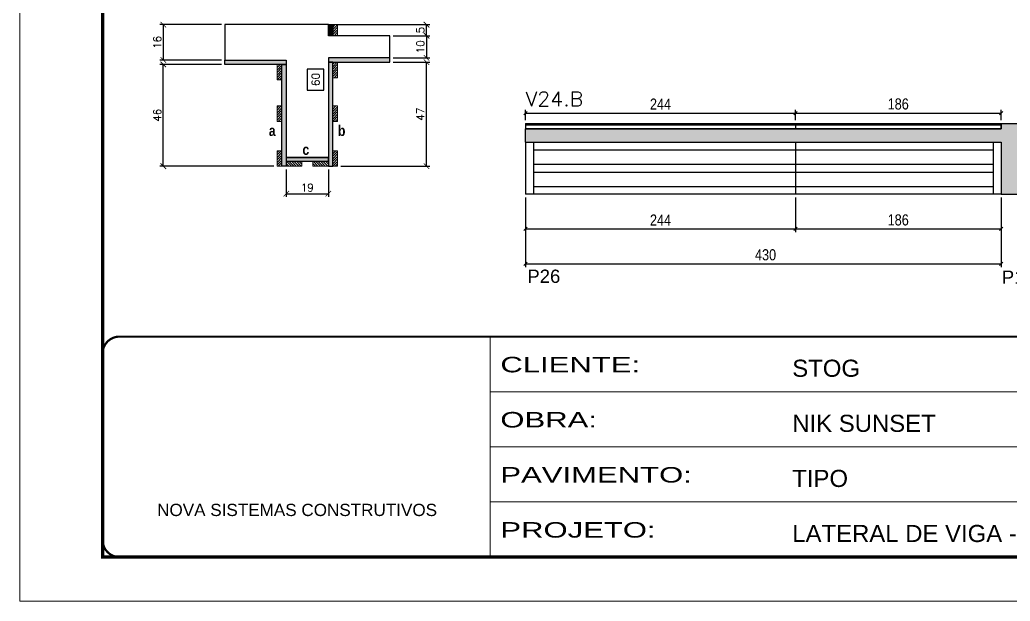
# Model space of a CAD drawing. Extents: x -10448 to -1189, y -11772 to 17235.
# Drawn here: x -5680 to -4784, y 8903 to 9429 of the extents above; entities that cross this region are included whole.
import ezdxf

# ---------------------------------------------------------------- set-up
doc = ezdxf.new("R2010")
doc.units = 0
doc.linetypes.add('CONTINUO', pattern=[0])
doc.linetypes.add('DASHED', pattern=[0.75, 0.5, -0.25])
for name, color, linetype in [('5', 5, 'Continuous'), ('COTA', 241, 'Continuous'), ('Cota Seção (2x)', 4, 'Continuous'), ('detalhes', 4, 'Continuous'), ('Painéis', 200, 'Continuous'), ('SARR_2.2x7', 40, 'Continuous'), ('SARR_EDITAR', 141, 'Continuous')]:
    doc.layers.add(name, color=color, linetype=linetype)
for name, color, linetype, lineweight in [('CONCRETO', 251, 'Continuous', 25), ('Folhas', 255, 'Continuous', 9), ('Hachura', 251, 'Continuous', 9), ('Madeira', 126, 'Continuous', 18), ('SARRAFO DE PRESSAO', 251, 'DASHED', 9), ('Texto Seção', 7, 'Continuous', 15)]:
    doc.layers.add(name, color=color, linetype=linetype, lineweight=lineweight)
doc.styles.add('ARIAL', font='arial.ttf')
doc.styles.add('COTA TECNICA', font='techl___.ttf', dxfattribs={"height": 10})
doc.styles.add('REGUA-120', font='ROMANS.shx', dxfattribs={"height": 15})
doc.styles.add('Romans', font='romans.shx')
doc.styles.get("Standard").update_dxf_attribs({"font": 'arial.ttf'})
doc.styles.add('TECNICA', font='techb___.ttf', dxfattribs={"height": 10})
doc.styles.add('Tecnologia', font='')
doc.styles.get('Tecnologia').set_extended_font_data('Forgotten Futurist')
doc.dimstyles.new('Cota Seção (2x)', dxfattribs={"dimtxt": 7, "dimasz": 5, "dimexe": 3, "dimexo": 3, "dimgap": 2, "dimtad": 3, "dimdec": 1, "dimlfac": 0.5, "dimzin": 12, "dimdsep": 46, "dimtxsty": 'Romans', "dimblk": 'ARCHTICK', "dimcen": 0, "dimclrd": 4, "dimclre": 4, "dimclrt": 1, "dimadec": 1, "dimazin": 3, "dimtfac": 1, "dimtdec": 1, "dimtmove": 0, "dimatfit": 3, "dimldrblk": 'OBLIQUE', "dimfxl": 1, "dimtolj": 1, "dimtzin": 12, "dimarcsym": 0})
doc.dimstyles.new('Cota Seção interna', dxfattribs={"dimtxt": 7, "dimasz": 6, "dimexe": 0.18, "dimexo": 2, "dimgap": -4, "dimtad": 3, "dimdec": 1, "dimlfac": 0.5, "dimzin": 12, "dimdsep": 46, "dimtxsty": 'Romans', "dimblk": 'ARCHTICK', "dimcen": 0.09, "dimse1": 1, "dimse2": 1, "dimsd1": 1, "dimsd2": 1, "dimclrd": 180, "dimclre": 5, "dimclrt": 1, "dimadec": 0, "dimazin": 3, "dimtfac": 1, "dimtdec": 1, "dimtofl": 0, "dimtmove": 0, "dimatfit": 3, "dimldrblk": 'ARCHTICK', "dimfxl": 1, "dimtolj": 1, "dimtzin": 0, "dimarcsym": 0})
doc.dimstyles.new('PAINEL', dxfattribs={"dimtxt": 10, "dimasz": 3, "dimexe": 3, "dimexo": 3, "dimgap": 3, "dimtad": 1, "dimdec": 1, "dimzin": 12, "dimdsep": 46, "dimtxsty": 'COTA TECNICA', "dimblk1": 'OBLIQUE', "dimblk2": 'OBLIQUE', "dimsah": 1, "dimcen": 0.9, "dimclrd": 4, "dimclre": 4, "dimclrt": 240, "dimadec": 1, "dimazin": 3, "dimtfac": 1, "dimtdec": 1, "dimtmove": 0, "dimatfit": 3, "dimfxl": 1, "dimtolj": 1, "dimtzin": 12, "dimarcsym": 0})
pattern_1 = [(45, (2860.5316, 32348.3268), (-1.12253202, 1.12253202), [])]
pattern_2 = [(45, (2860.5316, 32388.7987), (-1.12253202, 1.12253202), [])]

# ---------------------------------------------------------------- blocks, each defined once
blk = doc.blocks.new('9999999999')
at = {"color": 30, "linetype": 'CONTINUO'}
for p, q in [((98564.56, 34230.21), (98564.56, 34429.45)), ((98564.56, 34379.64), (99583.98, 34379.64)), ((98564.56, 34329.83), (99487.98, 34329.83)), ((98564.56, 34280.02), (99487.98, 34280.02))]:
    blk.add_line(p, q, dxfattribs=at)
at = {"color": 30, "linetype": 'CONTINUO', "const_width": 2}
blk.add_lwpolyline([(99583.98, 34230.21), (99583.98, 34414.45, 0.414214), (99568.98, 34429.45), (98228.98, 34429.45, 0.414214), (98213.98, 34414.45), (98213.98, 34245.21, 0.414214), (98228.98, 34230.21), (99583.98, 34230.21)], format="xyb", dxfattribs=at)
at = {"layer": 'Folhas'}
blk.add_lwpolyline([(98138.98, 34190.21), (99623.98, 34190.21), (99623.98, 35240.21), (98138.98, 35240.21)], close=True, dxfattribs=at)
at = {"layer": 'Folhas', "color": 30, "const_width": 3}
blk.add_lwpolyline([(98213.98, 34230.21), (99583.98, 34230.21), (99583.98, 35200.21), (98213.98, 35200.21)], close=True, dxfattribs=at)
at = {"color": 7, "linetype": 'Continuous', "ltscale": 5, "style": 'ARIAL'}
for s, height, p in [('STOG', 15.483, (98837.68, 34393.13)), ('NIK SUNSET', 15.483, (98837.68, 34343.32)), ('TIPO', 15.483, (98837.68, 34293.51)), ('NOVA SISTEMAS CONSTRUTIVOS', 11.0592, (98263.19, 34267.21)), ('LATERAL DE VIGA - ADITIVO', 15.4829, (98837.68, 34243.7))]:
    blk.add_text(s, height=height, dxfattribs=at).set_placement(p)
at = {"layer": 'Folhas', "color": 7, "style": 'Tecnologia', "width": 1.5}
for s, p in [('CLIENTE:', (98573.65, 34397.17)), ('OBRA:', (98573.65, 34347.31)), ('PAVIMENTO:', (98573.65, 34297.5)), ('PROJETO:', (98573.65, 34247.69))]:
    blk.add_text(s, height=14, dxfattribs=at).set_placement(p)
blk = doc.blocks.new('_Oblique')
at = {"color": 0, "linetype": 'ByBlock', "lineweight": -2}
blk.add_line((-0.5, -0.5), (0.5, 0.5), dxfattribs=at)
blk = doc.blocks.new('*D742')
at = {"layer": 'COTA', "color": 4, "linetype": 'ByBlock', "lineweight": -2, "transparency": 16777216}
for p, q in [((-5222.24, 9267.86), (-5222.24, 9236.39)), ((-4978.24, 9267.86), (-4978.24, 9236.39)), ((-5222.24, 9239.39), (-4978.24, 9239.39))]:
    blk.add_line(p, q, dxfattribs=at)
at = {"layer": 'Defpoints', "color": 0, "linetype": 'ByBlock', "transparency": 16777216}
for p in [(-5222.24, 9270.86), (-4978.24, 9270.86), (-4978.24, 9239.39)]:
    blk.add_point(p, dxfattribs=at)
at = {"layer": 'COTA', "color": 4, "linetype": 'ByBlock', "lineweight": -2, "transparency": 16777216, "xscale": 3, "yscale": 3, "zscale": 3, "rotation": 180}
blk.add_blockref('_Oblique', (-5222.24, 9239.39), dxfattribs=at)
at = {"layer": 'COTA', "color": 4, "linetype": 'ByBlock', "lineweight": -2, "transparency": 16777216, "xscale": 3, "yscale": 3, "zscale": 3}
blk.add_blockref('_Oblique', (-4978.24, 9239.39), dxfattribs=at)
at = {"layer": 'COTA', "color": 240, "linetype": 'ByBlock', "transparency": 16777216, "insert": (-5100.24, 9247.47), "char_height": 10, "attachment_point": 5, "style": 'COTA TECNICA'}
blk.add_mtext('\\A1;244', dxfattribs=at)
blk = doc.blocks.new('*D743')
at = {"layer": 'COTA', "color": 4, "linetype": 'ByBlock', "lineweight": -2, "transparency": 16777216}
for p, q in [((-4978.24, 9267.86), (-4978.24, 9236.39)), ((-4792.24, 9267.86), (-4792.24, 9236.39)), ((-4978.24, 9239.39), (-4792.24, 9239.39))]:
    blk.add_line(p, q, dxfattribs=at)
at = {"layer": 'Defpoints', "color": 0, "linetype": 'ByBlock', "transparency": 16777216}
for p in [(-4978.24, 9270.86), (-4792.24, 9270.86), (-4792.24, 9239.39)]:
    blk.add_point(p, dxfattribs=at)
at = {"layer": 'COTA', "color": 4, "linetype": 'ByBlock', "lineweight": -2, "transparency": 16777216, "xscale": 3, "yscale": 3, "zscale": 3, "rotation": 180}
blk.add_blockref('_Oblique', (-4978.24, 9239.39), dxfattribs=at)
at = {"layer": 'COTA', "color": 4, "linetype": 'ByBlock', "lineweight": -2, "transparency": 16777216, "xscale": 3, "yscale": 3, "zscale": 3}
blk.add_blockref('_Oblique', (-4792.24, 9239.39), dxfattribs=at)
at = {"layer": 'COTA', "color": 240, "linetype": 'ByBlock', "transparency": 16777216, "insert": (-4885.24, 9247.52), "char_height": 10, "attachment_point": 5, "style": 'COTA TECNICA'}
blk.add_mtext('\\A1;186', dxfattribs=at)
blk = doc.blocks.new('*D733')
at = {"layer": 'COTA', "color": 4, "linetype": 'ByBlock', "lineweight": -2, "transparency": 16777216}
for p, q in [((-5222.24, 9267.86), (-5222.24, 9204.77)), ((-4792.24, 9267.86), (-4792.24, 9204.77)), ((-5222.24, 9207.77), (-4792.24, 9207.77))]:
    blk.add_line(p, q, dxfattribs=at)
at = {"layer": 'Defpoints', "color": 0, "linetype": 'ByBlock', "transparency": 16777216}
for p in [(-5222.24, 9270.86), (-4792.24, 9270.86), (-4792.24, 9207.77)]:
    blk.add_point(p, dxfattribs=at)
at = {"layer": 'COTA', "color": 4, "linetype": 'ByBlock', "lineweight": -2, "transparency": 16777216, "xscale": 3, "yscale": 3, "zscale": 3, "rotation": 180}
blk.add_blockref('_Oblique', (-5222.24, 9207.77), dxfattribs=at)
at = {"layer": 'COTA', "color": 4, "linetype": 'ByBlock', "lineweight": -2, "transparency": 16777216, "xscale": 3, "yscale": 3, "zscale": 3}
blk.add_blockref('_Oblique', (-4792.24, 9207.77), dxfattribs=at)
at = {"layer": 'COTA', "color": 240, "linetype": 'ByBlock', "transparency": 16777216, "insert": (-5005.24, 9215.99), "char_height": 10, "attachment_point": 5, "style": 'COTA TECNICA'}
blk.add_mtext('\\A1;430', dxfattribs=at)
blk = doc.blocks.new('*D748')
at = {"layer": 'COTA', "color": 4, "linetype": 'ByBlock', "lineweight": -2, "transparency": 16777216}
for p, q in [((-5222.24, 9337.86), (-5222.24, 9347.24)), ((-5222.24, 9344.24), (-4978.24, 9344.24)), ((-4978.24, 9337.86), (-4978.24, 9347.24))]:
    blk.add_line(p, q, dxfattribs=at)
at = {"layer": 'Defpoints', "color": 0, "linetype": 'ByBlock', "transparency": 16777216}
for p in [(-4978.24, 9344.24), (-5222.24, 9334.86), (-4978.24, 9334.86)]:
    blk.add_point(p, dxfattribs=at)
at = {"layer": 'COTA', "color": 4, "linetype": 'ByBlock', "lineweight": -2, "transparency": 16777216, "xscale": 3, "yscale": 3, "zscale": 3, "rotation": 180}
blk.add_blockref('_Oblique', (-5222.24, 9344.24), dxfattribs=at)
at = {"layer": 'COTA', "color": 4, "linetype": 'ByBlock', "lineweight": -2, "transparency": 16777216, "xscale": 3, "yscale": 3, "zscale": 3}
blk.add_blockref('_Oblique', (-4978.24, 9344.24), dxfattribs=at)
at = {"layer": 'COTA', "color": 240, "linetype": 'ByBlock', "transparency": 16777216, "insert": (-5100.24, 9352.31), "char_height": 10, "attachment_point": 5, "style": 'COTA TECNICA'}
blk.add_mtext('\\A1;244', dxfattribs=at)
blk = doc.blocks.new('*D735')
at = {"layer": 'COTA', "color": 4, "linetype": 'ByBlock', "lineweight": -2, "transparency": 16777216}
for p, q in [((-4978.24, 9337.86), (-4978.24, 9347.24)), ((-4978.24, 9344.24), (-4792.24, 9344.24)), ((-4792.24, 9337.86), (-4792.24, 9347.24))]:
    blk.add_line(p, q, dxfattribs=at)
at = {"layer": 'Defpoints', "color": 0, "linetype": 'ByBlock', "transparency": 16777216}
for p in [(-4792.24, 9344.24), (-4978.24, 9334.86), (-4792.24, 9334.86)]:
    blk.add_point(p, dxfattribs=at)
at = {"layer": 'COTA', "color": 4, "linetype": 'ByBlock', "lineweight": -2, "transparency": 16777216, "xscale": 3, "yscale": 3, "zscale": 3, "rotation": 180}
blk.add_blockref('_Oblique', (-4978.24, 9344.24), dxfattribs=at)
at = {"layer": 'COTA', "color": 4, "linetype": 'ByBlock', "lineweight": -2, "transparency": 16777216, "xscale": 3, "yscale": 3, "zscale": 3}
blk.add_blockref('_Oblique', (-4792.24, 9344.24), dxfattribs=at)
at = {"layer": 'COTA', "color": 240, "linetype": 'ByBlock', "transparency": 16777216, "insert": (-4885.24, 9352.36), "char_height": 10, "attachment_point": 5, "style": 'COTA TECNICA'}
blk.add_mtext('\\A1;186', dxfattribs=at)
blk = doc.blocks.new('_ArchTick')
at = {"color": 0, "linetype": 'ByBlock', "const_width": 0.15}
blk.add_lwpolyline([(-0.5, -0.5), (0.5, 0.5)], dxfattribs=at)
blk = doc.blocks.new('*D878')
at = {"layer": 'COTA', "color": 4, "lineweight": -2, "transparency": 16777216}
for p, q in [((-5342.11, 9390.16), (-5308.9, 9390.16)), ((-5311.9, 9296.16), (-5311.9, 9390.16)), ((-5389.31, 9296.16), (-5308.9, 9296.16))]:
    blk.add_line(p, q, dxfattribs=at)
at = {"layer": 'Defpoints', "color": 0, "transparency": 16777216}
for p in [(-5345.11, 9390.16), (-5311.9, 9390.16), (-5392.31, 9296.16)]:
    blk.add_point(p, dxfattribs=at)
at = {"layer": 'COTA', "color": 4, "lineweight": -2, "transparency": 16777216, "xscale": 5, "yscale": 5, "zscale": 5}
for p, rotation in [((-5311.9, 9390.16), 90), ((-5311.9, 9296.16), 270)]:
    blk.add_blockref('_ArchTick', p, dxfattribs=dict(at, rotation=rotation))
at = {"layer": 'COTA', "color": 1, "transparency": 16777216, "insert": (-5317.4, 9343.16), "char_height": 7, "attachment_point": 5, "rotation": 90, "style": 'Romans'}
blk.add_mtext('\\A1;47', dxfattribs=at)
blk = doc.blocks.new('*D879')
at = {"layer": 'COTA', "color": 4, "lineweight": -2, "transparency": 16777216}
for p, q in [((-5342.11, 9414.16), (-5308.9, 9414.16)), ((-5311.9, 9414.16), (-5311.9, 9394.16)), ((-5342.11, 9394.16), (-5308.9, 9394.16))]:
    blk.add_line(p, q, dxfattribs=at)
at = {"layer": 'Defpoints', "color": 0, "transparency": 16777216}
for p in [(-5345.11, 9414.16), (-5345.11, 9394.16), (-5311.9, 9394.16)]:
    blk.add_point(p, dxfattribs=at)
at = {"layer": 'COTA', "color": 4, "lineweight": -2, "transparency": 16777216, "xscale": 5, "yscale": 5, "zscale": 5}
for p, rotation in [((-5311.9, 9414.16), 90), ((-5311.9, 9394.16), 270)]:
    blk.add_blockref('_ArchTick', p, dxfattribs=dict(at, rotation=rotation))
at = {"layer": 'COTA', "color": 1, "transparency": 16777216, "insert": (-5317.4, 9404.16), "char_height": 7, "attachment_point": 5, "rotation": 90, "style": 'Romans'}
blk.add_mtext('\\A1;10', dxfattribs=at)
blk = doc.blocks.new('*D880')
at = {"layer": 'COTA', "color": 4, "lineweight": -2, "transparency": 16777216}
for p, q in [((-5497.31, 9388.16), (-5552.98, 9388.16)), ((-5549.98, 9296.16), (-5549.98, 9388.16)), ((-5450.11, 9296.16), (-5552.98, 9296.16))]:
    blk.add_line(p, q, dxfattribs=at)
at = {"layer": 'Defpoints', "color": 0, "transparency": 16777216}
for p in [(-5549.98, 9388.16), (-5494.31, 9388.16), (-5447.11, 9296.16)]:
    blk.add_point(p, dxfattribs=at)
at = {"layer": 'COTA', "color": 4, "lineweight": -2, "transparency": 16777216, "xscale": 5, "yscale": 5, "zscale": 5}
for p, rotation in [((-5549.98, 9388.16), 90), ((-5549.98, 9296.16), 270)]:
    blk.add_blockref('_ArchTick', p, dxfattribs=dict(at, rotation=rotation))
at = {"layer": 'COTA', "color": 1, "transparency": 16777216, "insert": (-5555.48, 9342.16), "char_height": 7, "attachment_point": 5, "rotation": 90, "style": 'Romans'}
blk.add_mtext('\\A1;46', dxfattribs=at)
blk = doc.blocks.new('*D881')
at = {"layer": 'Cota Seção (2x)', "color": 180, "lineweight": -2, "transparency": 16777216}
for p, q in [((-5404.71, 9383.93), (-5419.71, 9383.93)), ((-5419.71, 9383.93), (-5419.71, 9364.93)), ((-5404.71, 9364.93), (-5404.71, 9383.93)), ((-5419.71, 9364.93), (-5404.71, 9364.93))]:
    blk.add_line(p, q, dxfattribs=at)
at = {"layer": 'Defpoints', "color": 0, "transparency": 16777216}
for p in [(-5400.71, 9424.16), (-5400.71, 9424.16), (-5400.71, 9304.16)]:
    blk.add_point(p, dxfattribs=at)
at = {"layer": 'Cota Seção (2x)', "color": 1, "transparency": 16777216, "insert": (-5412.21, 9374.43), "char_height": 7, "attachment_point": 5, "rotation": 90, "style": 'Romans'}
blk.add_mtext('\\A1;60', dxfattribs=at)
blk = doc.blocks.new('*D882')
at = {"layer": 'COTA', "color": 4, "lineweight": -2, "transparency": 16777216}
for p, q in [((-5438.71, 9293.16), (-5438.71, 9268.3)), ((-5400.71, 9293.16), (-5400.71, 9268.3)), ((-5438.71, 9271.3), (-5400.71, 9271.3))]:
    blk.add_line(p, q, dxfattribs=at)
at = {"layer": 'Defpoints', "color": 0, "transparency": 16777216}
for p in [(-5438.71, 9296.16), (-5400.71, 9296.16), (-5400.71, 9271.3)]:
    blk.add_point(p, dxfattribs=at)
at = {"layer": 'COTA', "color": 4, "lineweight": -2, "transparency": 16777216, "xscale": 5, "yscale": 5, "zscale": 5, "rotation": 180}
blk.add_blockref('_ArchTick', (-5438.71, 9271.3), dxfattribs=at)
at = {"layer": 'COTA', "color": 4, "lineweight": -2, "transparency": 16777216, "xscale": 5, "yscale": 5, "zscale": 5}
blk.add_blockref('_ArchTick', (-5400.71, 9271.3), dxfattribs=at)
at = {"layer": 'COTA', "color": 1, "transparency": 16777216, "insert": (-5419.71, 9276.8), "char_height": 7, "attachment_point": 5, "style": 'Romans'}
blk.add_mtext('\\A1;19', dxfattribs=at)
blk = doc.blocks.new('*D883')
at = {"layer": 'COTA', "color": 4, "lineweight": -2, "transparency": 16777216}
for p, q in [((-5497.31, 9424.16), (-5552.98, 9424.16)), ((-5549.98, 9424.16), (-5549.98, 9392.16)), ((-5497.31, 9392.16), (-5552.98, 9392.16))]:
    blk.add_line(p, q, dxfattribs=at)
at = {"layer": 'Defpoints', "color": 0, "transparency": 16777216}
for p in [(-5494.31, 9424.16), (-5549.98, 9392.16), (-5494.31, 9392.16)]:
    blk.add_point(p, dxfattribs=at)
at = {"layer": 'COTA', "color": 4, "lineweight": -2, "transparency": 16777216, "xscale": 5, "yscale": 5, "zscale": 5}
for p, rotation in [((-5549.98, 9424.16), 90), ((-5549.98, 9392.16), 270)]:
    blk.add_blockref('_ArchTick', p, dxfattribs=dict(at, rotation=rotation))
at = {"layer": 'COTA', "color": 1, "transparency": 16777216, "insert": (-5555.48, 9408.16), "char_height": 7, "attachment_point": 5, "rotation": 90, "style": 'Romans'}
blk.add_mtext('\\A1;16', dxfattribs=at)
blk = doc.blocks.new('*D884')
at = {"layer": 'COTA', "color": 4, "lineweight": -2, "transparency": 16777216}
for p, q in [((-5393.71, 9424.16), (-5308.9, 9424.16)), ((-5311.9, 9414.16), (-5311.9, 9424.16)), ((-5342.11, 9414.16), (-5308.9, 9414.16))]:
    blk.add_line(p, q, dxfattribs=at)
at = {"layer": 'Defpoints', "color": 0, "transparency": 16777216}
for p in [(-5396.71, 9424.16), (-5311.9, 9424.16), (-5345.11, 9414.16)]:
    blk.add_point(p, dxfattribs=at)
at = {"layer": 'COTA', "color": 4, "lineweight": -2, "transparency": 16777216, "xscale": 5, "yscale": 5, "zscale": 5}
for p, rotation in [((-5311.9, 9424.16), 90), ((-5311.9, 9414.16), 270)]:
    blk.add_blockref('_ArchTick', p, dxfattribs=dict(at, rotation=rotation))
at = {"layer": 'COTA', "color": 1, "transparency": 16777216, "insert": (-5317.4, 9419.16), "char_height": 7, "attachment_point": 5, "rotation": 90, "style": 'Romans'}
blk.add_mtext('\\A1;5', dxfattribs=at)

msp = doc.modelspace()

# ---------------------------------------------------------------- hatches: boundary and pattern name
at = {"layer": 'COTA', "linetype": 'ByBlock'}
h = msp.add_hatch(dxfattribs=at)
h.set_pattern_fill('AR-CONC', color=256, scale=0.03)
h.set_pattern_definition([(50, (-134700.7827, -16277.1414), (5.46554007, -0.47817257), [0.5715, -6.2865]), (355, (-134700.7827, -16277.1414), (-1.05730264, 5.73170536), [0.4572, -5.02921753]), (100.4514447, (-134700.327, -16277.1813), (4.40823741, 5.25353256), [0.48570026, -5.34270734]), (46.1842, (-134700.783, -16275.6174), (8.13237123, -1.26126984), [0.85725, -9.42975]), (96.6355576, (-134700.105, -16275.7225), (7.122124, 7.42278374), [0.7285507, -8.01406824]), (351.184151, (-134700.783, -16275.6174), (7.122124, 7.42278374), [0.685799, -7.54379196]), (21, (-134700.0207, -16275.9984), (4.54843174, -3.06795595), [0.5715, -6.2865]), (326, (-134700.0207, -16275.9984), (1.85406085, 5.52563898), [0.4572, -5.0292]), (71.451445, (-134699.6417, -16276.254), (6.40249258, 2.45768307), [0.48570026, -5.34269813]), (37.5, (-134700.7827, -16277.1414), (0.092658098, 2.536651166), [0, -4.96824, 0, -5.1054, 0, -5.04825]), (7.5, (-134700.7827, -16277.1414), (2.004589875, 3.005417245), [0, -2.91084, 0, -4.85394, 0, -1.92405]), (327.5, (-134702.482, -16277.1414), (4.067717855, -0.17186232), [0, -1.905, 0, -5.9436, 0, -7.8867]), (317.5, (-134703.244, -16277.1414), (4.44387544, 0.76279473), [0, -2.4765, 0, -3.94716, 0, -5.6007])])
h.paths.add_polyline_path([(-4792.24, 9270.86), (-4757.24, 9270.86), (-4757.24, 9317.86), (-4327.24, 9317.86), (-4327.24, 9329.86), (-4757.24, 9329.86), (-4757.24, 9334.86), (-4792.24, 9334.86), (-4792.24, 9329.86), (-5222.24, 9329.86), (-5222.24, 9317.86), (-4792.24, 9317.86)])
at = {"layer": 'Hachura'}
h = msp.add_hatch(color=256, dxfattribs=at)
h.dxf.hatch_style = 1
h.paths.add_polyline_path([(-5400.71, 9424.16), (-5396.71, 9424.16), (-5396.71, 9414.16), (-5400.71, 9414.16)])
h = msp.add_hatch(dxfattribs=at)
h.set_pattern_fill('ANSI31', color=256, scale=0.5, angle=360, style=0)
h.set_pattern_definition([(45, (2860.5316, 32388.7754), (-1.12253202, 1.12253202), [])])
h.paths.add_polyline_path([(-5396.71, 9424.16), (-5392.31, 9424.16), (-5392.31, 9414.16), (-5396.71, 9414.16)])
h = msp.add_hatch(color=256, dxfattribs=at)
h.dxf.hatch_style = 1
h.paths.add_polyline_path([(-5494.31, 9388.16), (-5494.31, 9392.16), (-5438.71, 9392.16), (-5438.71, 9388.16)])
h = msp.add_hatch(color=256, dxfattribs=at)
h.dxf.hatch_style = 1
h.paths.add_polyline_path([(-5345.11, 9390.16), (-5345.11, 9394.16), (-5400.71, 9394.16), (-5400.71, 9390.16)])
h = msp.add_hatch(color=256, dxfattribs=at)
h.dxf.hatch_style = 1
h.paths.add_polyline_path([(-5396.71, 9390.16), (-5400.71, 9390.16), (-5400.71, 9296.16), (-5396.71, 9296.16)])
h = msp.add_hatch(dxfattribs=at)
h.set_pattern_fill('ANSI31', color=256, scale=0.5, angle=360, style=0)
h.set_pattern_definition([(45, (2860.5316, 32350.7754), (-1.12253202, 1.12253202), [])])
h.paths.add_polyline_path([(-5396.71, 9390.16), (-5392.31, 9390.16), (-5392.31, 9376.16), (-5396.71, 9376.16)])
h = msp.add_hatch(dxfattribs=at)
h.set_pattern_fill('ANSI31', color=256, scale=0.5, angle=360, style=0)
h.set_pattern_definition([(45, (2860.5316, 32348.7754), (-1.12253202, 1.12253202), [])])
h.paths.add_polyline_path([(-5442.71, 9388.16), (-5447.11, 9388.16), (-5447.11, 9374.16), (-5442.71, 9374.16)])
h = msp.add_hatch(color=256, dxfattribs=at)
h.dxf.hatch_style = 1
h.paths.add_polyline_path([(-5442.71, 9388.16), (-5438.71, 9388.16), (-5438.71, 9296.16), (-5442.71, 9296.16)])
h = msp.add_hatch(dxfattribs=at)
h.set_pattern_fill('ANSI31', color=256, scale=0.5, angle=360, style=0)
h.set_pattern_definition(pattern_2)
h.paths.add_polyline_path([(-5442.71, 9336.63), (-5447.11, 9336.63), (-5447.11, 9350.63), (-5442.71, 9350.63)])
h = msp.add_hatch(dxfattribs=at)
h.set_pattern_fill('ANSI31', color=256, scale=0.5, angle=360, style=0)
h.set_pattern_definition(pattern_2)
h.paths.add_polyline_path([(-5396.71, 9336.63), (-5392.31, 9336.63), (-5392.31, 9350.63), (-5396.71, 9350.63)])
h = msp.add_hatch(dxfattribs=at)
h.set_pattern_fill('ANSI31', color=256, scale=0.5, angle=360, style=0)
h.set_pattern_definition(pattern_1)
h.paths.add_polyline_path([(-5442.71, 9296.16), (-5447.11, 9296.16), (-5447.11, 9310.16), (-5442.71, 9310.16)])
h = msp.add_hatch(dxfattribs=at)
h.set_pattern_fill('ANSI31', color=256, scale=0.5, angle=360, style=0)
h.set_pattern_definition(pattern_1)
h.paths.add_polyline_path([(-5396.71, 9296.16), (-5392.31, 9296.16), (-5392.31, 9310.16), (-5396.71, 9310.16)])
h = msp.add_hatch(color=256, dxfattribs=at)
h.dxf.hatch_style = 1
h.paths.add_polyline_path([(-5400.71, 9300.56), (-5400.71, 9304.16), (-5438.71, 9304.16), (-5438.71, 9300.56)])
h = msp.add_hatch(dxfattribs=at)
h.set_pattern_fill('ANSI31', color=256, scale=0.5, angle=270, style=0)
h.set_pattern_definition([(315, (17493.908, 1066.5115), (1.12253202, 1.12253202), [])])
h.paths.add_polyline_path([(-5424.71, 9296.16), (-5424.71, 9300.56), (-5438.71, 9300.56), (-5438.71, 9296.16)])
h = msp.add_hatch(dxfattribs=at)
h.set_pattern_fill('ANSI31', color=256, scale=0.5, angle=270, style=0)
h.set_pattern_definition([(315, (17517.908, 1066.5115), (1.12253202, 1.12253202), [])])
h.paths.add_polyline_path([(-5400.71, 9296.16), (-5400.71, 9300.56), (-5414.71, 9300.56), (-5414.71, 9296.16)])

# ---------------------------------------------------------------- linework, layer by layer
at = {"layer": 'CONCRETO'}
for p, q in [((-5400.71, 9424.16), (-5494.31, 9424.16)), ((-5494.31, 9424.16), (-5494.31, 9392.16)), ((-5345.11, 9414.16), (-5400.71, 9414.16)), ((-5345.11, 9394.16), (-5345.11, 9414.16)), ((-5494.31, 9392.16), (-5438.71, 9392.16)), ((-5438.71, 9392.16), (-5438.71, 9304.16)), ((-5345.11, 9394.16), (-5400.71, 9394.16)), ((-5400.71, 9394.16), (-5400.71, 9304.16)), ((-5438.71, 9304.16), (-5400.71, 9304.16)), ((-5438.71, 9296.16), (-5438.71, 9296.16))]:
    msp.add_line(p, q, dxfattribs=at)
at = {"layer": 'COTA', "linetype": 'ByBlock'}
for p, q in [((-4792.24, 9334.86), (-4757.24, 9334.86)), ((-5222.24, 9317.86), (-5222.24, 9329.86)), ((-5222.24, 9329.86), (-4792.24, 9329.86)), ((-4792.24, 9270.86), (-4757.24, 9270.86))]:
    msp.add_line(p, q, dxfattribs=at)
at = {"layer": 'Madeira'}
for points in [[(-5396.71, 9424.16), (-5392.31, 9424.16), (-5392.31, 9414.16), (-5396.71, 9414.16)], [(-5396.71, 9390.16), (-5392.31, 9390.16), (-5392.31, 9376.16), (-5396.71, 9376.16)], [(-5442.71, 9388.16), (-5447.11, 9388.16), (-5447.11, 9374.16), (-5442.71, 9374.16)], [(-5442.71, 9336.63), (-5447.11, 9336.63), (-5447.11, 9350.63), (-5442.71, 9350.63)], [(-5396.71, 9336.63), (-5392.31, 9336.63), (-5392.31, 9350.63), (-5396.71, 9350.63)], [(-5442.71, 9296.16), (-5447.11, 9296.16), (-5447.11, 9310.16), (-5442.71, 9310.16)], [(-5396.71, 9296.16), (-5392.31, 9296.16), (-5392.31, 9310.16), (-5396.71, 9310.16)], [(-5424.71, 9296.16), (-5424.71, 9300.56), (-5438.71, 9300.56), (-5438.71, 9296.16)], [(-5400.71, 9296.16), (-5400.71, 9300.56), (-5414.71, 9300.56), (-5414.71, 9296.16)]]:
    msp.add_lwpolyline(points, close=True, dxfattribs=at)
at = {"layer": 'Painéis'}
for p, q in [((-5222.24, 9334.86), (-4792.24, 9334.86)), ((-5222.24, 9334.86), (-5222.24, 9329.86)), ((-4978.24, 9334.86), (-4978.24, 9329.86)), ((-4792.24, 9334.86), (-4792.24, 9329.86)), ((-4792.24, 9329.86), (-5222.24, 9329.86)), ((-5222.24, 9317.86), (-4792.24, 9317.86)), ((-5222.24, 9317.86), (-5222.24, 9270.86)), ((-4978.24, 9317.86), (-4978.24, 9270.86)), ((-4792.24, 9317.86), (-4792.24, 9270.86)), ((-4792.24, 9270.86), (-5222.24, 9270.86))]:
    msp.add_line(p, q, dxfattribs=at)
at = {"layer": 'Painéis', "linetype": 'ByBlock'}
msp.add_line((-4792.24, 9329.86), (-4792.24, 9334.86), dxfattribs=at)
at = {"layer": 'Painéis'}
for points in [[(-5400.71, 9424.16), (-5396.71, 9424.16), (-5396.71, 9414.16), (-5400.71, 9414.16)], [(-5494.31, 9388.16), (-5494.31, 9392.16), (-5438.71, 9392.16), (-5438.71, 9388.16)], [(-5345.11, 9390.16), (-5345.11, 9394.16), (-5400.71, 9394.16), (-5400.71, 9390.16)], [(-5396.71, 9390.16), (-5400.71, 9390.16), (-5400.71, 9296.16), (-5396.71, 9296.16)], [(-5442.71, 9388.16), (-5438.71, 9388.16), (-5438.71, 9296.16), (-5442.71, 9296.16)], [(-5400.71, 9300.56), (-5400.71, 9304.16), (-5438.71, 9304.16), (-5438.71, 9300.56)]]:
    msp.add_lwpolyline(points, close=True, dxfattribs=at)
at = {"layer": 'SARR_2.2x7', "linetype": 'Continuous'}
for p, q in [((-5215.24, 9317.86), (-5215.24, 9270.86)), ((-4799.24, 9317.86), (-4799.24, 9270.86)), ((-5215.24, 9310.86), (-4978.24, 9310.86)), ((-4978.24, 9310.86), (-4799.24, 9310.86)), ((-5215.24, 9297.86), (-4978.24, 9297.86)), ((-5215.24, 9290.86), (-4978.24, 9290.86)), ((-4978.24, 9297.86), (-4799.24, 9297.86)), ((-4978.24, 9290.86), (-4799.24, 9290.86)), ((-5215.24, 9277.86), (-4978.24, 9277.86)), ((-4978.24, 9277.86), (-4799.24, 9277.86))]:
    msp.add_line(p, q, dxfattribs=at)
at = {"layer": 'SARR_EDITAR', "linetype": 'Continuous'}
for p, q in [((-4978.24, 9333.36), (-5222.24, 9333.36)), ((-4792.24, 9333.36), (-4978.24, 9333.36))]:
    msp.add_line(p, q, dxfattribs=at)

# ---------------------------------------------------------------- block references
at = {"layer": 'SARRAFO DE PRESSAO', "color": 6, "linetype": 'ByBlock'}
msp.add_blockref('9999999999', (-103818.76, -25287.43), dxfattribs=at)

# ---------------------------------------------------------------- texts
at = {"layer": '5', "linetype": 'Continuous'}
for s, p in [('P26', (-5220.71, 9190.63)), ('P14', (-4791.55, 9189.8))]:
    msp.add_text(s, height=12, rotation=0.00004, dxfattribs=at).set_placement(p)
at = {"layer": 'detalhes', "style": 'TECNICA'}
for s, p in [('a', (-5454.54, 9323.49)), ('b', (-5392, 9323.48)), ('c', (-5424.11, 9306.39))]:
    msp.add_text(s, height=9.6, dxfattribs=at).set_placement(p)
at = {"layer": 'Texto Seção', "style": 'REGUA-120', "width": 1.05}
msp.add_text('V24.B', height=13, dxfattribs=at).set_placement((-5222.24, 9350.45))

# ---------------------------------------------------------------- dimensions: what is measured, and where the dimension line sits
at = {"layer": 'COTA'}
for base, p1, p2, picture, middle in [((-5549.98, 9392.16), (-5494.31, 9424.16), (-5494.31, 9392.16), '*D883', (-5555.48, 9408.16)), ((-5311.9, 9424.16), (-5345.11, 9414.16), (-5396.71, 9424.16), '*D884', (-5317.4, 9419.16)), ((-5311.9, 9394.16), (-5345.11, 9414.16), (-5345.11, 9394.16), '*D879', (-5317.4, 9404.16)), ((-5549.98, 9388.16), (-5447.11, 9296.16), (-5494.31, 9388.16), '*D880', (-5555.48, 9342.16)), ((-5311.9, 9390.16), (-5392.31, 9296.16), (-5345.11, 9390.16), '*D878', (-5317.4, 9343.16))]:
    dim = msp.add_linear_dim(base=base, p1=p1, p2=p2, angle=90, dimstyle='Cota Seção (2x)', dxfattribs=at)
    dim.commit()
    dim.dimension.update_dxf_attribs({"geometry": picture, "text_midpoint": middle})
at = {"layer": 'COTA', "linetype": 'ByBlock'}
for base, p1, p2, picture, middle in [((-4978.24, 9344.24), (-5222.24, 9334.86), (-4978.24, 9334.86), '*D748', (-5100.24, 9352.31)), ((-4792.24, 9344.24), (-4978.24, 9334.86), (-4792.24, 9334.86), '*D735', (-4885.24, 9352.36)), ((-4978.24, 9239.39), (-5222.24, 9270.86), (-4978.24, 9270.86), '*D742', (-5100.24, 9247.47))]:
    dim = msp.add_linear_dim(base=base, p1=p1, p2=p2, dimstyle='PAINEL', dxfattribs=at)
    dim.commit()
    dim.dimension.update_dxf_attribs({"geometry": picture, "text_midpoint": middle})
at = {"layer": 'COTA'}
dim = msp.add_linear_dim(base=(-5400.71, 9271.3), p1=(-5438.71, 9296.16), p2=(-5400.71, 9296.16), dimstyle='Cota Seção (2x)', dxfattribs=at)
dim.commit()
dim.dimension.update_dxf_attribs({"geometry": '*D882', "text_midpoint": (-5419.71, 9276.8)})
at = {"layer": 'COTA', "linetype": 'ByBlock'}
dim = msp.add_linear_dim(base=(-4792.24, 9207.77), p1=(-5222.24, 9270.86), p2=(-4792.24, 9270.86), dimstyle='PAINEL', dxfattribs=at)
dim.commit()
dim.dimension.update_dxf_attribs({"geometry": '*D733', "text_midpoint": (-5005.24, 9207.77), "dimtype": 160})
dim = msp.add_linear_dim(base=(-4792.24, 9239.39), p1=(-4978.24, 9270.86), p2=(-4792.24, 9270.86), dimstyle='PAINEL', override={"dimtmove": 1}, dxfattribs=at)
dim.commit()
dim.dimension.update_dxf_attribs({"geometry": '*D743', "text_midpoint": (-4885.24, 9247.52)})
at = {"layer": 'Cota Seção (2x)'}
dim = msp.add_linear_dim(base=(-5400.71, 9424.16), p1=(-5400.71, 9304.16), p2=(-5400.71, 9424.16), angle=90, dimstyle='Cota Seção interna', dxfattribs=at)
dim.commit()
dim.dimension.update_dxf_attribs({"geometry": '*D881', "text_midpoint": (-5400.71, 9374.43), "dimtype": 160})

doc.saveas('drawing.dxf')
